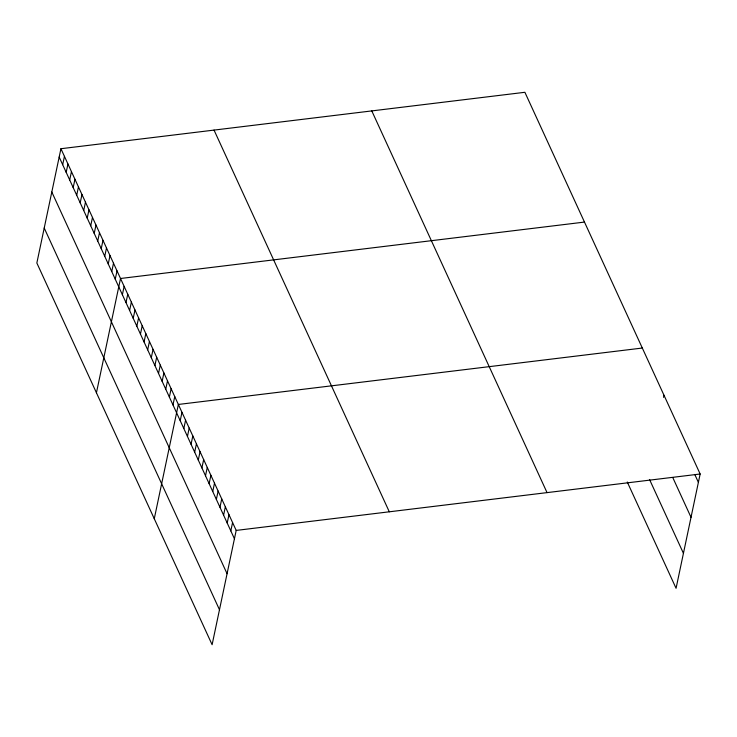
<?xml version="1.0" encoding="UTF-8"?>
<svg xmlns="http://www.w3.org/2000/svg" width="737" height="737" viewBox="0 0 737 737"><rect width="100%" height="100%" fill="white"/><g stroke="black" fill="none" stroke-linecap="round" stroke-linejoin="round"><path stroke-width="1.11" d="M60.931 148.717L36.85 262.998L212.109 644.709L236.19 530.419L60.931 148.717L524.891 92.291L700.15 474.002L676.069 588.283L627.27 482.007M62.682 164.692L64.441 156.345M66.183 172.32L67.942 163.983M69.693 179.957L71.452 171.62M73.193 187.594L74.953 179.248M76.703 195.222L78.463 186.885M80.204 202.859L81.964 194.522M83.714 210.496L85.474 202.15M87.215 218.134L88.974 209.787M90.725 225.762L92.484 217.424M94.225 233.399L95.985 225.052M97.735 241.036L99.495 232.689M101.236 248.664L102.996 240.326M104.746 256.301L106.496 247.954M108.247 263.938L110.006 255.592M111.757 271.566L113.507 263.229M115.258 279.203L117.017 270.857M96.436 392.775L120.518 278.494L584.478 222.077M122.379 294.708L124.138 286.371M125.99 302.585L127.75 294.238M129.611 310.452L131.37 302.115M133.222 318.329L134.982 309.982M136.833 326.196L138.593 317.859M140.454 334.073L142.213 325.726M144.065 341.95L145.825 333.603M147.686 349.817L149.436 341.48M151.297 357.694L153.056 349.347M154.908 365.561L156.668 357.224M158.529 373.438L160.279 365.091M162.14 381.305L163.9 372.968M165.751 389.182L167.511 380.836M169.372 397.059L171.131 388.712M172.983 404.926L174.743 396.589M154.273 518.747L178.354 404.456L642.314 348.039M180.215 420.67L181.975 412.333M183.826 428.547L185.586 420.201M187.447 436.415L189.197 428.077M191.058 444.291L192.818 435.945M194.669 452.168L196.429 443.821M198.29 460.035L200.049 451.698M201.901 467.912L203.661 459.566M205.512 475.78L207.272 467.442M209.133 483.656L210.893 475.31M212.744 491.524L214.504 483.186M216.365 499.4L218.115 491.054M219.976 507.268L221.736 498.931M223.587 515.145L225.347 506.807M227.208 523.021L228.967 514.675M230.819 530.889L232.579 522.551M663.567 397.363L664 395.272M236.19 530.419L700.15 474.002M694.779 474.471L698.39 482.348M672.955 477.944L691.02 517.3M649.546 479.52L683.429 553.321M371.789 110.909L547.047 492.62M214.043 130.099L389.302 511.8M59.172 157.055L234.43 538.765M51.811 192.016L227.07 573.727M44.22 228.037L219.479 609.748"/></g></svg>
